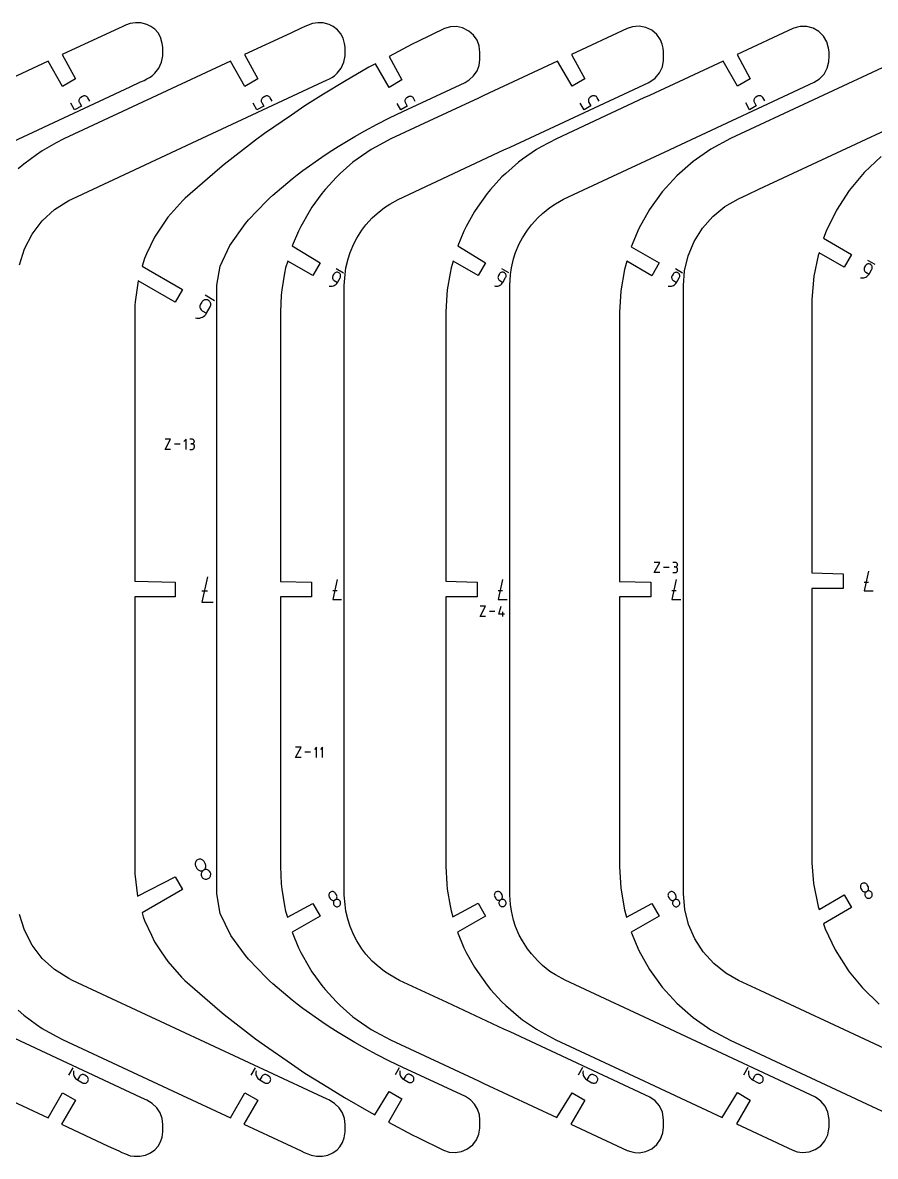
# Model space of a CAD drawing. Extents: x 8 to 595, y 8 to 396.
# Drawn here: x 228.3 to 387.6, y 8.5 to 220.4 of the extents above; entities that cross this region are included whole.
import ezdxf

# ---------------------------------------------------------------- set-up
doc = ezdxf.new("R2010")
doc.units = 0
doc.layers.add('Layer_1', color=7, linetype='CONTINUOUS')

msp = doc.modelspace()

# ---------------------------------------------------------------- linework, layer by layer
at = {"layer": 'Layer_1', "color": 5}
for points in [[(203.520482, 187.449719), (248.405999, 208.380183), (250.319967, 209.272679), (250.96942, 209.575524), (251.520212, 209.832354), (252.011184, 210.13141), (252.510255, 210.43391), (252.979096, 210.887738), (253.752615, 211.868922), (254.252991, 212.986899), (254.453962, 214.159695), (254.459959, 214.914495), (254.469343, 215.768944), (254.382856, 216.469246), (254.071342, 217.613425), (253.59542, 218.428923), (252.955432, 219.129526), (252.231592, 219.647905), (251.51267, 219.982013), (250.34578, 220.311346), (249.366694, 220.351608), (248.390763, 220.20263), (247.473241, 219.878791), (246.874189, 219.599458), (246.304996, 219.334014), (235.682409, 214.380633), (238.137492, 209.828307), (235.755925, 208.453303), (233.04408, 213.150348), (223.125345, 208.525178)], [(227.680375, 175.100839), (228.618647, 178.07666), (230.059416, 180.844343), (231.958892, 183.319795), (234.25937, 185.427794), (236.890951, 187.104296), (237.591398, 187.449719), (260.895982, 198.316823), (284.390883, 209.272679), (285.057308, 209.583426), (285.591128, 209.832354), (286.0821, 210.13141), (286.581171, 210.43391), (287.050012, 210.887738), (287.823531, 211.868922), (288.323907, 212.986899), (288.524877, 214.159695), (288.530875, 214.914495), (288.540259, 215.768944), (288.453772, 216.469246), (288.197785, 217.447672), (287.752396, 218.28427), (287.1171, 219.03162), (286.302508, 219.647905), (285.583586, 219.982013), (284.416696, 220.311346), (283.43761, 220.351608), (282.461679, 220.20263), (281.920564, 220.010352), (280.910773, 219.583438), (280.328089, 219.311729), (278.366575, 218.397057), (269.753325, 214.380633), (272.208408, 209.828307), (269.826841, 208.453303), (267.114996, 213.150348), (235.993174, 198.638013), (234.525569, 197.866936), (231.960737, 196.429684), (230.850118, 195.659231), (228.481332, 193.917695), (227.465071, 193.026447)], [(391.595529, 213.161562), (360.553918, 198.686628), (356.90118, 196.72966), (353.565362, 194.416045), (350.512914, 191.739657), (347.783105, 188.734876), (345.41101, 185.440352), (343.427171, 181.898473), (341.993359, 178.479775), (347.228324, 175.457372), (345.853323, 173.075798), (341.208012, 175.757773), (340.720893, 174.257346), (340.033287, 170.256362), (339.803054, 166.203263), (339.80305, 115.950571), (345.644828, 115.80057), (345.644828, 113.050575), (339.815549, 113.050575), (339.80305, 62.648358), (340.032948, 58.599309), (340.720001, 54.598252), (341.122188, 53.217028), (345.853326, 55.775348), (347.228327, 53.393777), (341.993363, 50.371371), (343.42522, 46.956775), (345.408572, 43.414621), (347.780213, 40.119769), (350.509615, 37.114614), (353.561704, 34.437785), (356.897218, 32.123704), (360.473284, 30.202127), (391.595533, 15.689577)], [(408.835119, 19.579167), (366.071296, 39.525282), (362.071942, 41.390213), (359.6912, 42.740985), (357.408259, 44.550911), (355.449252, 46.707682), (353.866261, 49.154108), (352.701367, 51.82527), (351.98556, 54.650304), (351.737899, 57.554222), (351.736594, 60.485527), (351.736594, 171.237709), (351.954667, 173.966258), (352.630208, 176.800214), (353.756995, 179.487163), (355.305199, 181.955747), (357.2338, 184.14038), (359.491634, 185.98303), (362.018817, 187.434742), (363.795579, 188.264687), (365.843013, 189.219416), (408.64832, 209.179872)], [(388.691303, 195.355601), (385.504573, 192.367002), (382.70599, 189.012343), (380.337296, 185.341785), (378.433778, 181.41007), (377.946969, 180.053975), (383.164309, 177.041743), (381.789308, 174.660172), (377.100235, 177.367413), (376.897702, 176.843351), (376.128294, 173.001044), (375.760569, 168.649248), (375.73241, 167.790978), (375.73241, 121.760853), (375.73241, 117.538759), (381.574188, 117.388768), (381.574188, 114.638763), (375.744909, 114.638763), (375.73241, 64.23655), (375.760569, 63.378277), (376.051977, 59.47054), (376.897688, 55.18417), (377.100221, 54.660115), (381.789294, 57.367353), (383.164295, 54.985785), (377.946955, 51.97355), (378.259527, 51.032963), (380.117127, 47.078861), (382.44273, 43.380843), (382.705976, 43.015171), (385.201614, 39.994046), (388.352534, 36.968994)], [(227.465078, 35.802261), (228.481342, 34.911024), (230.850125, 33.169484), (231.960744, 32.399021), (234.525576, 30.961779), (235.716275, 30.321992), (257.196268, 20.303544), (267.115003, 15.678363), (269.826848, 20.375416), (272.208415, 19.000415), (269.62968, 14.533913), (280.328097, 9.516994), (280.91078, 9.24527), (281.544164, 8.949928), (282.215387, 8.711835), (283.184725, 8.515458), (284.283462, 8.511626), (285.338412, 8.738032), (286.246134, 9.14101), (287.026355, 9.699189), (287.558732, 10.28383), (288.052854, 11.065092), (288.381625, 11.958904), (288.540266, 13.059771), (288.530882, 13.914213), (288.551766, 14.453325), (288.425553, 15.568681), (288.037822, 16.635047), (287.411296, 17.594133), (286.581171, 18.394794), (286.0821, 18.697312), (285.591128, 18.996358), (285.057308, 19.245282), (284.390883, 19.556033), (282.476915, 20.448529), (237.591398, 41.378996), (236.890951, 41.724422), (234.25937, 43.400917), (231.958892, 45.508923), (230.059416, 47.984372), (228.618647, 50.752051), (227.680375, 53.727873)], [(201.645345, 30.321992), (233.044073, 15.678363), (235.755918, 20.375416), (238.137485, 19.000415), (235.55875, 14.533913), (244.295652, 10.431665), (246.257167, 9.516994), (246.821149, 9.253991), (247.473234, 8.949928), (248.390756, 8.626092), (249.113795, 8.515458), (250.212532, 8.511626), (251.267482, 8.738032), (252.175204, 9.14101), (252.955422, 9.699189), (253.595413, 10.399802), (254.071335, 11.215298), (254.363061, 12.115329), (254.469336, 13.059771), (254.459952, 13.914213), (254.480836, 14.453325), (254.354623, 15.568681), (253.966899, 16.635047), (253.340366, 17.594133), (252.510241, 18.394794), (252.01117, 18.697312), (251.520198, 18.996358), (251.045028, 19.217934), (250.372862, 19.531363), (226.825066, 30.511889)]]:
    msp.add_lwpolyline(points, dxfattribs=at)
for points in [[(255.414145, 44.891278), (257.967762, 42.007612), (258.597167, 41.365253), (265.10193, 35.679047), (265.926753, 35.015024), (271.795384, 30.483442), (273.461649, 29.256012), (278.510699, 25.780879), (281.030005, 24.073653), (284.498975, 21.908448), (288.424672, 19.487084), (292.995818, 16.860494), (294.06797, 16.26691), (296.74635, 20.606003), (299.127918, 19.231002), (296.626547, 14.8985), (301.052998, 12.535428), (302.115074, 12.009634), (306.900748, 9.678585), (307.986517, 9.317086), (309.12686, 9.22608), (310.254197, 9.410939), (311.301901, 9.859231), (312.384156, 10.67702), (313.068728, 11.588019), (313.514731, 12.6324), (313.698222, 13.748176), (313.723022, 15.355957), (313.624195, 16.256923), (313.292266, 17.317292), (312.722378, 18.272269), (311.945519, 19.069116), (311.00422, 19.663751), (299.333442, 25.106925), (296.839406, 26.321751), (294.523875, 27.501916), (292.236637, 28.714127), (290.329375, 29.811478), (287.225986, 31.675866), (285.582147, 32.701892), (284.215627, 33.627926), (280.660019, 36.146559), (279.570655, 36.949957), (278.669389, 37.676355), (275.031855, 40.755477), (274.383534, 41.330155), (273.852713, 41.852429), (270.50747, 45.345017), (269.913568, 46.044783), (267.2088, 49.764035), (265.211312, 53.872809), (264.543158, 57.54766), (264.542629, 170.80661), (264.542629, 171.3195), (265.163903, 174.858429), (266.981484, 178.735044), (269.913565, 182.828088), (270.507466, 183.527851), (273.85271, 187.020435), (274.383531, 187.542712), (275.031852, 188.117387), (278.669386, 191.196516), (279.570652, 191.922914), (280.660015, 192.726309), (284.215624, 195.244934), (285.582144, 196.170975), (287.225982, 197.196987), (290.329372, 199.061386), (292.23663, 200.158737), (294.523871, 201.370959), (296.839402, 202.55112), (299.333439, 203.765946), (310.966924, 209.190722), (311.727735, 209.652064), (312.553225, 210.40021), (313.182083, 211.321105), (313.579113, 212.364043), (313.722027, 213.471381), (313.723085, 214.747424), (313.586162, 216.013991), (313.182468, 217.081585), (312.53396, 218.022828), (311.678481, 218.781632), (310.466022, 219.409156), (309.344655, 219.637844), (308.201866, 219.591359), (307.105373, 219.272772), (302.115148, 216.86323), (301.053072, 216.337443), (296.750273, 214.060192), (299.127992, 209.641858), (296.746424, 208.266854), (294.204195, 212.670138), (292.995896, 212.012362), (288.424746, 209.38578), (284.499049, 206.964416), (281.030079, 204.799214), (278.510773, 203.091978), (273.461723, 199.616866), (271.795458, 198.389422), (265.926827, 193.85785), (265.102004, 193.19381), (258.681156, 187.585472), (258.222429, 187.131292), (255.414219, 183.98159), (254.162905, 182.111829), (252.918877, 180.252965), (251.451251, 177.147759), (251.041027, 176.279971), (250.617256, 174.850269), (258.159186, 170.495926), (256.784185, 168.114365), (249.87523, 172.103248), (249.286162, 168.196058), (249.21664, 167.560028), (249.235341, 166.213652), (249.235341, 115.961436), (256.763982, 115.811431), (256.763982, 113.061429), (249.24784, 113.061429), (249.235341, 100.411866), (249.235341, 62.659219), (249.21664, 61.312843), (249.75658, 57.140067), (256.784185, 60.758506), (258.159186, 58.376935), (250.617256, 54.022599), (250.834225, 53.290592), (251.041027, 52.592893), (252.341941, 49.840429), (252.918803, 48.619902), (254.175725, 46.741759)], [(297.014744, 30.252051), (313.442497, 22.590938), (314.460106, 22.11642), (328.092698, 15.759435), (330.940998, 20.392861), (333.322565, 19.017864), (330.74383, 14.551359), (341.247284, 9.62535), (341.900254, 9.403696), (342.644234, 9.255155), (343.472828, 9.18267), (344.700015, 9.399046), (345.82937, 9.925683), (346.783951, 10.726665), (347.498696, 11.747424), (347.924891, 12.918386), (348.038041, 13.951541), (348.038041, 14.73391), (348.038041, 15.351328), (347.817114, 16.786731), (347.290484, 17.916082), (346.489498, 18.870664), (345.468739, 19.585395), (319.396218, 31.748231), (318.215273, 32.298913), (307.622856, 37.238239), (298.705562, 41.396445), (296.90024, 42.402934), (295.867835, 43.060646), (294.497904, 44.167169), (293.595396, 44.994164), (292.421962, 46.307239), (291.676772, 47.27839), (290.73059, 48.763602), (290.165359, 49.849399), (289.471223, 51.46782), (289.103124, 52.635275), (288.679233, 54.344486), (288.519453, 55.558123), (288.376913, 57.313344), (288.370225, 156.385171), (288.370225, 171.243941), (288.519453, 173.305486), (288.679233, 174.519119), (289.103128, 176.228327), (289.471223, 177.395786), (290.165359, 179.014203), (290.73059, 180.1), (291.676772, 181.585212), (292.421962, 182.556363), (293.595396, 183.869441), (294.497904, 184.696437), (295.867835, 185.802956), (296.90024, 186.460668), (298.430766, 187.331644), (318.21527, 196.564682), (319.396218, 197.115382), (345.28195, 209.18609), (346.489498, 209.992952), (347.290484, 210.947523), (347.817114, 212.076871), (348.033497, 213.304079), (348.038048, 214.129695), (348.038048, 214.912054), (347.963188, 215.595624), (347.787135, 216.323726), (347.498704, 217.116185), (346.783958, 218.136944), (345.829377, 218.937929), (344.700022, 219.464556), (343.472835, 219.680929), (342.23147, 219.572344), (341.247291, 219.238256), (330.867489, 214.398067), (333.322572, 209.845742), (330.941005, 208.470738), (328.22916, 213.167804), (314.460113, 206.747178), (313.442504, 206.27266), (304.196883, 201.96136), (297.107338, 198.655447), (294.23645, 197.118719), (293.378865, 196.638169), (290.787423, 194.840413), (289.995387, 194.258104), (287.624107, 192.178561), (286.909637, 191.50334), (284.789022, 189.16871), (284.162941, 188.410799), (282.320231, 185.851124), (281.792034, 185.022019), (280.250949, 182.270208), (279.828646, 181.382481), (278.675048, 178.631464), (283.857308, 175.466282), (282.482311, 173.084711), (277.832354, 175.769364), (277.41638, 174.513037), (277.223357, 173.549118), (276.689248, 170.440708), (276.616142, 169.460374), (276.437333, 166.31148), (276.43667, 115.956803), (282.278448, 115.806802), (282.278448, 113.056807), (276.449169, 113.056807), (276.43667, 74.202149), (276.43667, 62.654587), (276.616135, 59.403235), (276.689241, 58.422901), (277.22335, 55.314488), (277.416373, 54.350572), (277.74652, 53.217894), (282.482304, 55.778895), (283.857301, 53.397327), (278.616569, 50.371588), (279.828639, 47.481128), (280.250942, 46.593401), (281.792031, 43.841583), (282.320224, 43.012485), (284.162934, 40.452803), (284.789015, 39.694896), (286.90963, 37.360276), (287.6241, 36.685049), (289.99538, 34.605498), (290.787416, 34.023192), (293.378858, 32.225444), (294.236443, 31.744883)], [(378.961401, 14.75271), (378.961401, 15.370128), (378.75208, 16.739699), (378.242094, 17.8743), (377.455826, 18.838254), (376.446861, 19.565855), (350.319578, 31.767031), (349.13863, 32.317713), (329.628922, 41.415245), (327.8236, 42.421734), (326.791195, 43.079446), (325.421264, 44.185969), (324.518756, 45.012964), (323.345322, 46.326039), (322.600132, 47.29719), (321.65395, 48.782402), (321.088719, 49.868199), (320.394583, 51.48662), (320.026484, 52.654075), (319.602593, 54.363286), (319.442813, 55.576923), (319.30027, 57.332144), (319.293585, 72.497235), (319.293585, 171.262741), (319.442813, 173.324286), (319.602593, 174.537919), (320.026488, 176.247138), (320.394583, 177.414586), (321.088719, 179.033003), (321.65395, 180.1188), (322.600132, 181.604012), (323.345322, 182.575163), (324.518756, 183.888241), (325.421264, 184.715237), (326.791195, 185.821756), (327.8236, 186.479468), (329.354126, 187.350444), (338.546216, 191.644163), (349.13863, 196.583482), (350.319578, 197.134182), (376.20531, 209.20489), (377.185158, 209.852311), (378.035172, 210.753397), (378.623002, 211.843749), (378.90859, 213.049123), (378.961401, 214.148495), (378.961401, 214.930854), (378.88633, 215.616322), (378.563774, 216.745624), (377.944974, 217.816315), (377.070141, 218.690378), (375.9989, 219.308258), (374.804243, 219.62779), (373.567594, 219.627085), (372.823614, 219.478537), (372.170644, 219.25689), (361.790842, 214.416701), (364.245925, 209.864376), (361.864358, 208.489372), (359.152513, 213.186438), (345.383466, 206.765812), (344.365857, 206.291295), (328.030691, 198.674082), (325.159803, 197.137353), (324.302218, 196.656803), (321.710776, 194.859048), (320.91874, 194.276739), (318.54746, 192.197195), (317.83299, 191.521975), (315.712375, 189.187344), (315.086294, 188.429433), (313.243584, 185.869759), (312.715387, 185.040653), (311.174302, 182.288842), (310.751995, 181.401115), (309.598401, 178.650098), (314.780661, 175.484916), (313.405664, 173.103345), (308.755707, 175.787998), (308.339733, 174.531671), (308.14671, 173.567752), (307.612601, 170.459343), (307.539495, 169.479008), (307.360686, 166.330114), (307.36003, 154.68026), (307.36003, 115.975603), (313.201808, 115.825602), (313.201808, 113.075607), (307.372529, 113.075607), (307.36003, 62.673387), (307.539495, 59.422035), (307.612601, 58.441701), (308.14671, 55.333288), (308.339733, 54.369372), (308.66988, 53.236694), (313.405664, 55.797695), (314.780661, 53.416127), (309.539929, 50.390388), (310.751999, 47.499928), (311.174302, 46.612201), (312.715387, 43.860383), (313.243584, 43.031285), (315.086294, 40.471603), (315.712375, 39.713696), (317.83299, 37.379076), (318.54746, 36.703849), (320.91874, 34.624298), (321.710776, 34.041992), (324.302218, 32.244244), (325.159803, 31.763683), (327.938104, 30.270851), (335.120236, 26.921046), (344.365857, 22.609738), (345.383466, 22.13522), (359.016108, 15.778214), (361.864358, 20.411661), (364.245925, 19.03666), (361.66719, 14.570159), (372.170644, 9.64415), (372.995756, 9.364058), (373.994925, 9.236571), (375.226698, 9.347905), (376.387672, 9.774251), (377.39875, 10.486555), (378.191019, 11.436271), (378.710488, 12.55868), (378.886541, 13.286785), (378.961401, 13.970341)]]:
    msp.add_lwpolyline(points, close=True, dxfattribs=at)
at = {"layer": 'Layer_1', "color": 1}
for points in [[(240.829158, 205.683599), (240.466376, 206.311963), (240.466376, 206.311963), (240.391125, 206.41889), (240.300563, 206.508224), (240.197517, 206.579217), (240.084794, 206.631086), (239.965206, 206.663118), (239.841568, 206.674477), (239.716698, 206.664423), (239.593413, 206.63225), (239.47452, 206.577128), (239.16149, 206.396411), (239.16149, 206.396411), (239.054365, 206.321026), (238.964982, 206.230464), (238.894059, 206.127478), (238.842328, 206.014889), (238.810508, 205.895474), (238.799325, 205.772072), (238.809485, 205.647446), (238.841728, 205.524415), (238.896783, 205.405772), (239.259569, 204.777408), (237.999471, 204.049892), (237.273903, 205.30662)], [(274.900088, 205.683599), (274.537306, 206.311963), (274.537306, 206.311963), (274.462055, 206.41889), (274.371497, 206.508224), (274.268447, 206.579217), (274.155724, 206.631086), (274.036136, 206.663118), (273.912505, 206.674477), (273.787628, 206.664423), (273.664343, 206.63225), (273.54545, 206.577128), (273.23242, 206.396411), (273.23242, 206.396411), (273.125295, 206.321026), (273.035912, 206.230464), (272.964989, 206.127478), (272.913258, 206.014889), (272.881438, 205.895474), (272.870255, 205.772072), (272.880415, 205.647446), (272.912658, 205.524415), (272.967713, 205.405772), (273.330499, 204.777408), (272.070401, 204.049892), (271.344833, 205.30662)], [(301.658184, 205.638677), (301.31073, 206.24047), (301.31073, 206.24047), (301.238658, 206.342899), (301.15192, 206.428444), (301.053231, 206.496442), (300.94527, 206.546138), (300.830737, 206.576794), (300.712324, 206.587695), (300.592729, 206.5781), (300.474654, 206.547267), (300.360781, 206.49447), (300.060983, 206.321376), (300.060983, 206.321376), (299.958378, 206.249201), (299.872773, 206.16245), (299.804852, 206.063813), (299.755308, 205.95598), (299.724828, 205.841627), (299.714104, 205.723439), (299.72384, 205.604087), (299.754744, 205.486242), (299.807473, 205.372619), (300.154928, 204.770805), (298.948079, 204.074034), (298.253166, 205.277641)], [(336.014238, 205.701055), (335.651456, 206.329398), (335.651456, 206.329398), (335.576205, 206.436325), (335.485647, 206.525658), (335.382597, 206.596648), (335.269874, 206.648542), (335.150286, 206.680539), (335.026655, 206.691898), (334.901785, 206.681879), (334.778493, 206.64967), (334.6596, 206.59457), (334.346577, 206.413835), (334.346577, 206.413835), (334.239445, 206.338471), (334.150062, 206.247888), (334.079139, 206.144902), (334.027408, 206.032309), (333.995588, 205.912915), (333.984405, 205.789496), (333.994565, 205.664891), (334.026808, 205.541857), (334.081863, 205.423196), (334.444649, 204.794832), (333.184551, 204.067316), (332.458983, 205.324041)], [(366.937598, 205.719855), (366.574816, 206.348198), (366.574816, 206.348198), (366.499565, 206.455125), (366.409007, 206.544458), (366.305957, 206.615448), (366.193234, 206.667342), (366.073646, 206.699339), (365.950015, 206.710698), (365.825145, 206.700679), (365.701853, 206.66847), (365.58296, 206.61337), (365.269937, 206.432635), (365.269937, 206.432635), (365.162805, 206.357271), (365.073422, 206.266688), (365.002499, 206.163702), (364.950768, 206.051109), (364.918948, 205.931715), (364.907765, 205.808296), (364.917925, 205.683691), (364.950168, 205.560657), (365.005223, 205.441996), (365.368009, 204.813632), (364.107911, 204.086116), (363.382343, 205.342841)], [(387.549968, 175.145386), (386.215918, 175.915588)], [(285.535564, 171.138919), (285.535564, 171.138919), (285.741106, 171.104735), (285.945435, 171.100572), (286.145728, 171.125231), (286.339156, 171.177502), (286.522893, 171.256158), (286.694111, 171.359963), (286.849989, 171.487721), (286.987696, 171.638209), (287.104405, 171.810192), (287.614088, 172.693), (287.614088, 172.693), (287.665823, 172.804598), (287.696042, 172.92032), (287.705457, 173.03753), (287.694786, 173.153576), (287.664743, 173.26582), (287.616046, 173.371628), (287.549413, 173.46836), (287.465554, 173.553358), (287.365193, 173.623991), (287.365193, 173.623991), (287.253616, 173.675723), (287.137958, 173.705921), (287.020839, 173.715304), (286.904888, 173.704545), (286.792722, 173.674382), (286.686974, 173.625547), (286.590267, 173.558745), (286.505226, 173.474671), (286.434473, 173.374055), (286.264833, 173.08023), (286.264833, 173.08023), (286.213102, 172.968696), (286.182897, 172.853144), (286.173506, 172.736194), (286.184227, 172.62043), (286.214343, 172.508473), (286.263147, 172.402915), (286.329931, 172.306366), (286.413984, 172.221432), (286.514596, 172.150724), (287.104405, 171.810195)], [(288.220555, 173.572814), (286.892527, 174.339552)], [(316.458924, 171.157719), (316.458924, 171.157719), (316.664466, 171.123535), (316.868795, 171.119372), (317.069088, 171.144031), (317.262516, 171.196302), (317.446253, 171.274958), (317.617471, 171.378763), (317.773349, 171.506521), (317.911056, 171.657009), (318.027765, 171.828992), (318.537448, 172.7118), (318.537448, 172.7118), (318.589183, 172.823398), (318.619402, 172.93912), (318.628817, 173.05633), (318.618146, 173.172376), (318.588103, 173.28462), (318.539406, 173.390428), (318.472773, 173.48716), (318.388914, 173.572158), (318.288553, 173.642791), (318.288553, 173.642791), (318.176976, 173.694523), (318.061318, 173.724721), (317.944199, 173.734104), (317.828248, 173.723345), (317.716083, 173.693182), (317.610337, 173.644347), (317.513627, 173.577545), (317.428586, 173.493471), (317.357833, 173.392855), (317.188193, 173.09903), (317.188193, 173.09903), (317.136462, 172.987496), (317.106257, 172.871944), (317.096866, 172.754994), (317.107587, 172.63923), (317.137703, 172.527273), (317.186507, 172.421715), (317.253291, 172.325166), (317.337344, 172.240232), (317.437956, 172.169524), (318.027765, 171.828995)], [(319.143915, 173.591614), (317.81589, 174.358352)], [(351.591751, 173.563883), (350.263676, 174.330653)], [(384.852798, 172.700442), (384.852798, 172.700442), (385.059272, 172.666082), (385.264529, 172.661919), (385.465729, 172.686684), (385.660032, 172.739191), (385.844605, 172.818199), (386.016598, 172.92248), (386.173182, 173.050821), (386.311513, 173.201986), (386.428755, 173.374756), (386.940749, 174.261554), (386.940749, 174.261554), (386.99272, 174.37366), (387.023073, 174.489911), (387.032531, 174.607647), (387.02181, 174.724222), (386.991634, 174.836984), (386.942717, 174.943276), (386.875781, 175.040438), (386.791542, 175.125821), (386.690721, 175.196782), (386.690721, 175.196782), (386.578644, 175.248736), (386.46246, 175.279075), (386.344812, 175.288494), (386.228332, 175.277699), (386.115658, 175.247431), (386.00943, 175.19838), (385.912285, 175.131264), (385.826857, 175.046816), (385.755782, 174.945739), (385.585373, 174.65058), (385.585373, 174.65058), (385.533405, 174.538548), (385.503063, 174.42247), (385.493633, 174.304992), (385.5044, 174.188699), (385.534654, 174.076226), (385.58368, 173.970195), (385.650768, 173.873213), (385.735201, 173.787894), (385.836272, 173.716862), (386.428755, 173.374794)], [(348.906667, 171.1299), (348.906667, 171.1299), (349.112213, 171.095716), (349.316553, 171.091553), (349.516849, 171.116212), (349.710285, 171.16848), (349.894029, 171.247139), (350.065253, 171.350954), (350.221135, 171.478723), (350.358845, 171.629208), (350.475562, 171.801205), (350.985262, 172.684034), (350.985262, 172.684034), (351.036997, 172.795632), (351.067216, 172.911368), (351.076632, 173.028575), (351.06596, 173.144632), (351.035918, 173.256878), (350.98722, 173.362694), (350.920584, 173.459415), (350.836722, 173.544424), (350.736356, 173.615061), (350.736356, 173.615061), (350.624776, 173.666789), (350.509114, 173.696986), (350.391992, 173.706335), (350.276034, 173.695611), (350.163869, 173.665448), (350.058116, 173.616613), (349.961406, 173.549811), (349.876358, 173.46573), (349.805605, 173.365111), (349.635961, 173.071275), (349.635961, 173.071275), (349.584226, 172.959741), (349.554018, 172.844192), (349.544631, 172.727229), (349.555348, 172.611465), (349.585468, 172.499496), (349.634275, 172.393938), (349.701059, 172.29739), (349.785116, 172.212455), (349.885731, 172.141744), (350.475562, 171.801208)], [(260.564506, 165.178531), (260.564506, 165.178531), (260.836247, 165.133312), (261.106383, 165.127809), (261.371182, 165.160405), (261.626903, 165.229511), (261.869816, 165.333489), (262.096179, 165.470744), (262.302258, 165.63965), (262.484312, 165.838592), (262.638614, 166.065968), (263.312444, 167.233081), (263.312444, 167.233081), (263.38084, 167.380626), (263.420789, 167.533623), (263.433238, 167.688577), (263.419131, 167.842003), (263.379412, 167.990399), (263.315033, 168.130279), (263.226938, 168.258158), (263.116074, 168.370546), (262.983387, 168.463926), (262.983387, 168.463926), (262.83588, 168.532312), (262.682972, 168.572222), (262.528134, 168.584604), (262.374835, 168.570387), (262.226548, 168.530534), (262.086742, 168.465968), (261.958888, 168.377647), (261.846458, 168.266497), (261.752919, 168.133475), (261.528644, 167.745018), (261.528644, 167.745018), (261.460251, 167.597567), (261.420317, 167.444811), (261.407906, 167.290192), (261.422077, 167.137143), (261.461892, 166.989121), (261.526415, 166.849572), (261.614708, 166.721934), (261.725833, 166.609645), (261.858848, 166.516162), (262.638614, 166.065965)], [(264.11423, 168.396291), (262.358497, 169.40997)], [(255.942017, 140.616788), (254.890386, 140.616788), (255.942017, 142.51076), (254.890386, 142.51076)], [(258.819209, 140.616788), (258.819209, 142.51076), (258.398151, 142.089586)], [(259.529389, 140.616841), (259.949971, 140.616841), (259.949971, 140.616841), (260.025613, 140.62365), (260.09679, 140.643194), (260.162315, 140.674309), (260.22101, 140.715813), (260.271686, 140.766475), (260.313162, 140.825118), (260.344256, 140.890523), (260.363779, 140.961491), (260.370549, 141.03683), (260.370549, 141.247421), (260.370549, 141.247421), (260.363779, 141.322728), (260.344256, 141.393689), (260.313162, 141.45908), (260.271686, 141.517723), (260.22101, 141.568399), (260.162315, 141.60991), (260.09679, 141.641061), (260.025613, 141.66064), (259.949971, 141.667413), (259.739384, 141.667413), (259.949971, 141.667413), (259.949971, 141.667413), (260.025613, 141.674222), (260.09679, 141.693801), (260.162315, 141.724951), (260.22101, 141.766519), (260.271686, 141.817301), (260.313162, 141.876085), (260.344256, 141.941691), (260.363779, 142.01292), (260.370549, 142.088581), (260.370549, 142.088581), (260.363779, 142.163899), (260.344256, 142.234846), (260.313162, 142.300251), (260.271686, 142.358893), (260.22101, 142.409566), (260.162315, 142.451081), (260.09679, 142.482231), (260.025613, 142.50181), (259.949971, 142.508584), (259.529389, 142.508584)], [(257.68803, 141.563778), (256.652433, 141.563778)], [(347.343297, 117.589898), (346.291293, 117.589898), (347.343297, 119.484551), (346.291293, 119.484551)], [(349.800253, 117.589954), (350.220987, 117.589954), (350.220987, 117.589954), (350.296654, 117.596727), (350.367859, 117.616306), (350.433408, 117.647457), (350.492125, 117.688972), (350.542819, 117.739655), (350.584309, 117.798319), (350.615413, 117.863745), (350.634943, 117.934745), (350.641717, 118.010105), (350.641717, 118.220774), (350.641717, 118.220774), (350.634943, 118.296102), (350.615413, 118.367085), (350.584309, 118.432507), (350.542819, 118.491171), (350.492125, 118.541868), (350.433408, 118.583394), (350.367859, 118.614544), (350.296654, 118.634123), (350.220987, 118.640932), (350.010322, 118.640932), (350.220987, 118.640932), (350.220987, 118.640932), (350.296654, 118.64774), (350.367859, 118.66732), (350.433408, 118.698505), (350.492125, 118.740094), (350.542819, 118.790887), (350.584309, 118.849692), (350.615413, 118.915319), (350.634943, 118.98658), (350.641717, 119.062265), (350.641717, 119.062265), (350.634943, 119.137604), (350.615413, 119.208583), (350.584309, 119.274009), (350.542819, 119.332673), (350.492125, 119.383367), (350.433408, 119.424892), (350.367859, 119.456043), (350.296654, 119.475622), (350.220987, 119.482395), (349.800253, 119.482395)], [(262.852863, 116.821751), (261.792289, 112.05112), (263.913732, 112.05112)], [(349.089939, 118.537226), (348.053972, 118.537226)], [(386.348629, 117.873354), (385.521806, 114.154181), (387.175681, 114.154181)], [(287.052889, 116.291398), (286.226066, 112.572211), (287.879941, 112.572211)], [(317.976249, 116.310198), (317.149426, 112.591011), (318.803301, 112.591011)], [(350.419269, 116.285167), (349.592446, 112.565982), (351.246321, 112.565982)], [(385.521806, 115.810388), (386.348629, 115.810388)], [(261.792289, 114.175551), (262.852863, 114.175551)], [(286.226066, 114.228421), (287.052889, 114.228421)], [(317.149426, 114.247221), (317.976249, 114.247221)], [(349.592446, 114.222189), (350.419269, 114.222189)], [(314.794733, 109.391563), (313.742718, 109.391563), (314.794733, 111.286237), (313.742718, 111.286237)], [(316.541389, 110.338898), (315.505415, 110.338898)], [(318.303729, 109.812769), (317.251714, 109.812769), (317.671855, 111.286237)], [(317.988385, 109.391563), (317.988385, 110.233026)], [(280.331555, 83.057849), (279.27954, 83.057849), (280.331555, 84.952523), (279.27954, 84.952523)], [(283.209806, 83.057849), (283.209806, 84.952523), (282.788596, 84.53119)], [(284.341517, 83.057849), (284.341517, 84.952523), (283.920307, 84.53119)], [(282.078211, 84.005184), (281.042237, 84.005184)], [(237.691221, 25.061737), (236.874368, 23.646904)], [(237.818355, 24.465087), (237.818355, 24.465087), (237.781575, 24.246732), (237.776848, 24.029541), (237.802883, 23.816544), (237.858336, 23.61078), (237.941902, 23.415288), (238.052244, 23.233096), (238.188042, 23.067244), (238.347981, 22.920771), (238.530734, 22.79671), (239.474432, 22.251865), (239.474432, 22.251865), (239.593314, 22.196719), (239.716578, 22.164444), (239.841416, 22.154305), (239.965022, 22.165562), (240.084596, 22.197478), (240.19733, 22.249311), (240.300426, 22.320322), (240.391068, 22.409776), (240.466464, 22.516932), (240.466464, 22.516932), (240.521434, 22.635568), (240.553501, 22.758673), (240.563414, 22.883422), (240.551949, 23.007), (240.519846, 23.126585), (240.467847, 23.239357), (240.396702, 23.342496), (240.30716, 23.433181), (240.199976, 23.50859), (239.885351, 23.690239), (239.885351, 23.690239), (239.766458, 23.745354), (239.643169, 23.777548), (239.5183, 23.787578), (239.394662, 23.776208), (239.275081, 23.744204), (239.162358, 23.692324), (239.059304, 23.621335), (238.968746, 23.531994), (238.893495, 23.42507), (238.530709, 22.79671)], [(271.762151, 25.061737), (270.945298, 23.646904)], [(271.889285, 24.465087), (271.889285, 24.465087), (271.852505, 24.246732), (271.847778, 24.029541), (271.873813, 23.816544), (271.929266, 23.61078), (272.012832, 23.415288), (272.123174, 23.233096), (272.258972, 23.067244), (272.418911, 22.920771), (272.601664, 22.79671), (273.545362, 22.251865), (273.545362, 22.251865), (273.664244, 22.196719), (273.787508, 22.164444), (273.912346, 22.154305), (274.035952, 22.165562), (274.155526, 22.197478), (274.26826, 22.249311), (274.371356, 22.320322), (274.461998, 22.409776), (274.537394, 22.516932), (274.537394, 22.516932), (274.592364, 22.635568), (274.624431, 22.758673), (274.634344, 22.883422), (274.622879, 23.007), (274.590776, 23.126585), (274.538777, 23.239357), (274.467632, 23.342496), (274.37809, 23.433181), (274.270906, 23.50859), (273.956281, 23.690239), (273.956281, 23.690239), (273.837388, 23.745354), (273.714099, 23.777548), (273.58923, 23.787578), (273.465592, 23.776208), (273.346011, 23.744204), (273.233288, 23.692324), (273.130234, 23.621335), (273.039676, 23.531994), (272.964425, 23.42507), (272.601639, 22.79671)], [(298.652839, 25.069834), (297.870494, 23.714783)], [(298.7746, 24.498394), (298.7746, 24.498394), (298.739358, 24.289267), (298.734842, 24.081252), (298.759783, 23.877255), (298.812898, 23.680186), (298.892932, 23.492949), (298.99861, 23.318458), (299.128673, 23.159617), (299.281856, 23.019331), (299.456886, 22.900512), (300.36071, 22.37869), (300.36071, 22.37869), (300.474569, 22.325872), (300.592623, 22.294958), (300.712183, 22.28525), (300.830568, 22.296031), (300.94509, 22.326599), (301.053061, 22.376242), (301.1518, 22.444254), (301.238615, 22.529926), (301.310822, 22.632556), (301.310822, 22.632556), (301.363467, 22.746179), (301.394194, 22.864081), (301.403719, 22.983559), (301.392747, 23.101916), (301.361985, 23.216449), (301.312183, 23.324456), (301.244044, 23.423233), (301.158291, 23.510087), (301.055629, 23.582311), (300.754304, 23.756284), (300.754304, 23.756284), (300.640431, 23.809073), (300.522353, 23.839903), (300.402758, 23.849509), (300.284348, 23.838622), (300.169815, 23.807969), (300.061854, 23.758284), (299.963158, 23.690293), (299.876427, 23.604727), (299.804355, 23.502323), (299.456901, 22.900512)], [(332.876301, 25.079186), (332.059448, 23.664353)], [(333.003435, 24.482533), (333.003435, 24.482533), (332.966655, 24.264181), (332.961928, 24.046986), (332.987963, 23.833993), (333.043416, 23.628228), (333.126982, 23.432733), (333.237324, 23.250541), (333.373122, 23.084693), (333.533061, 22.93822), (333.715814, 22.814155), (334.659512, 22.269314), (334.659512, 22.269314), (334.778394, 22.214164), (334.901658, 22.181889), (335.026496, 22.17175), (335.150102, 22.183007), (335.269676, 22.214923), (335.38241, 22.266757), (335.485506, 22.337771), (335.576148, 22.427225), (335.651548, 22.534377), (335.651548, 22.534377), (335.706514, 22.653013), (335.738581, 22.776118), (335.748494, 22.900868), (335.737029, 23.024446), (335.704926, 23.144034), (335.652927, 23.256803), (335.581782, 23.359941), (335.49224, 23.450626), (335.385056, 23.526036), (335.070431, 23.707684), (335.070431, 23.707684), (334.951538, 23.762802), (334.828249, 23.794993), (334.70338, 23.805023), (334.579749, 23.793656), (334.460161, 23.761649), (334.347438, 23.709769), (334.244384, 23.63878), (334.153826, 23.549442), (334.078575, 23.442519), (333.715789, 22.814155)], [(363.799661, 25.097986), (362.982808, 23.683153)], [(363.926795, 24.501333), (363.926795, 24.501333), (363.890015, 24.282981), (363.885288, 24.065786), (363.911323, 23.852793), (363.966776, 23.647028), (364.050342, 23.451533), (364.160684, 23.269341), (364.296482, 23.103493), (364.456421, 22.95702), (364.639174, 22.832955), (365.582872, 22.288114), (365.582872, 22.288114), (365.701754, 22.232964), (365.825018, 22.200689), (365.949856, 22.19055), (366.073462, 22.201807), (366.193036, 22.233723), (366.30577, 22.285557), (366.408866, 22.356571), (366.499508, 22.446025), (366.574904, 22.553177), (366.574904, 22.553177), (366.629874, 22.671813), (366.661941, 22.794918), (366.671854, 22.919668), (366.660389, 23.043246), (366.628286, 23.162834), (366.576287, 23.275603), (366.505142, 23.378741), (366.4156, 23.469426), (366.308416, 23.544836), (365.993791, 23.726484), (365.993791, 23.726484), (365.874898, 23.781602), (365.751609, 23.813793), (365.62674, 23.823823), (365.503109, 23.812456), (365.383521, 23.780449), (365.270798, 23.728569), (365.167744, 23.65758), (365.077186, 23.568242), (365.001935, 23.461319), (364.639149, 22.832955)]]:
    msp.add_lwpolyline(points, dxfattribs=at)
for points in [[(262.185301, 63.592034), (262.185301, 63.592034), (262.091762, 63.724971), (261.979346, 63.835881), (261.851528, 63.923875), (261.711785, 63.988055), (261.563597, 64.027531), (261.410442, 64.041395), (261.255802, 64.028766), (261.103155, 63.988757), (260.955976, 63.920477), (260.955976, 63.920477), (260.823251, 63.827157), (260.712281, 63.714967), (260.624034, 63.587353), (260.559472, 63.447776), (260.519566, 63.299701), (260.505278, 63.146596), (260.517572, 62.991899), (260.557415, 62.839086), (260.625773, 62.691615), (260.850048, 62.303164), (260.850048, 62.303164), (260.943615, 62.170156), (261.056119, 62.059053), (261.184068, 61.970784), (261.323966, 61.906275), (261.472327, 61.866461), (261.625655, 61.852279), (261.780453, 61.864626), (261.933238, 61.904465), (262.080512, 61.972717), (262.080512, 61.972717), (262.213255, 62.066143), (262.32414, 62.178556), (262.412229, 62.306466), (262.47659, 62.446367), (262.516277, 62.594777), (262.530357, 62.748197), (262.517893, 62.90313), (262.477941, 63.05608), (262.409573, 63.203559)], [(261.751582, 60.741685), (261.751582, 60.741685), (261.844779, 60.609323), (261.956998, 60.498709), (262.084742, 60.410794), (262.224502, 60.346528), (262.372778, 60.306858), (262.52606, 60.292747), (262.680845, 60.30513), (262.833629, 60.344976), (262.980907, 60.413221), (262.980907, 60.413221), (263.11365, 60.506647), (263.224546, 60.619038), (263.312666, 60.746892), (263.377083, 60.886694), (263.416866, 61.034942), (263.43109, 61.188108), (263.418824, 61.342695), (263.37914, 61.49519), (263.31111, 61.64208), (263.31111, 61.64208), (263.217529, 61.775091), (263.104993, 61.886202), (262.977005, 61.974495), (262.837062, 62.039018), (262.688666, 62.078857), (262.53531, 62.093074), (262.3805, 62.080762), (262.227737, 62.040962), (262.080512, 61.972749), (262.080512, 61.972749), (261.947832, 61.879358), (261.836979, 61.766963), (261.748901, 61.639053), (261.68454, 61.499134), (261.644846, 61.350699), (261.630756, 61.197234), (261.643223, 61.042255), (261.683182, 60.889238)], [(386.084317, 59.249355), (386.084317, 59.249355), (386.013247, 59.350366), (385.927829, 59.434637), (385.830709, 59.501499), (385.724526, 59.550264), (385.61193, 59.58025), (385.495559, 59.590798), (385.37806, 59.581202), (385.262074, 59.550793), (385.150246, 59.498906), (385.150246, 59.498906), (385.049398, 59.428002), (384.96508, 59.342753), (384.898028, 59.245788), (384.848971, 59.13974), (384.81865, 59.027228), (384.807795, 58.910893), (384.817136, 58.793354), (384.847408, 58.677245), (384.899351, 58.565188), (385.069757, 58.270033), (385.069757, 58.270033), (385.140852, 58.168969), (385.226337, 58.084553), (385.323556, 58.017483), (385.429855, 57.968465), (385.542581, 57.938196), (385.659083, 57.927401), (385.776706, 57.936785), (385.892794, 57.967054), (386.004699, 58.018912), (386.004699, 58.018912), (386.105558, 58.089905), (386.189812, 58.175316), (386.256745, 58.272499), (386.305647, 58.378809), (386.335802, 58.491571), (386.346498, 58.608139), (386.33703, 58.725864), (386.306673, 58.84208), (386.254723, 58.95414)], [(286.761523, 57.647305), (286.761523, 57.647305), (286.690773, 57.747857), (286.60574, 57.831751), (286.509057, 57.898306), (286.403358, 57.946855), (286.29127, 57.9767), (286.175425, 57.987213), (286.058458, 57.977653), (285.942994, 57.947385), (285.831671, 57.895738), (285.831671, 57.895738), (285.731278, 57.825151), (285.647341, 57.740286), (285.580592, 57.643759), (285.531757, 57.538191), (285.501574, 57.426191), (285.490764, 57.310377), (285.500064, 57.193368), (285.530201, 57.077784), (285.581908, 56.966232), (285.751545, 56.672414), (285.751545, 56.672414), (285.822319, 56.571809), (285.907416, 56.48777), (286.004197, 56.421), (286.110016, 56.372207), (286.222235, 56.34208), (286.338211, 56.331355), (286.455301, 56.340704), (286.570864, 56.370831), (286.682264, 56.422453), (286.682264, 56.422453), (286.782668, 56.493118), (286.866541, 56.578148), (286.93317, 56.674898), (286.981854, 56.78072), (287.011872, 56.892978), (287.022522, 57.009017), (287.013096, 57.12621), (286.982877, 57.2419), (286.931163, 57.353458)], [(317.684883, 57.666105), (317.684883, 57.666105), (317.614133, 57.766657), (317.5291, 57.850551), (317.432417, 57.917106), (317.326718, 57.965655), (317.21463, 57.9955), (317.098785, 58.006013), (316.981818, 57.996453), (316.866354, 57.966185), (316.755031, 57.914538), (316.755031, 57.914538), (316.654638, 57.843951), (316.570701, 57.759086), (316.503949, 57.662559), (316.455117, 57.556991), (316.424934, 57.444991), (316.414124, 57.329177), (316.423424, 57.212168), (316.453561, 57.096584), (316.505268, 56.985032), (316.674905, 56.691214), (316.674905, 56.691214), (316.745679, 56.590609), (316.830776, 56.50657), (316.927557, 56.4398), (317.033376, 56.391007), (317.145595, 56.36088), (317.261571, 56.350155), (317.378661, 56.359504), (317.494224, 56.389631), (317.605624, 56.441253), (317.605624, 56.441253), (317.706028, 56.511918), (317.789901, 56.596948), (317.85653, 56.693698), (317.905214, 56.79952), (317.935232, 56.911778), (317.945882, 57.027817), (317.936456, 57.14501), (317.906237, 57.2607), (317.854523, 57.372258)], [(350.132669, 57.64386), (350.132669, 57.64386), (350.061916, 57.744416), (349.976879, 57.828306), (349.880193, 57.894868), (349.77449, 57.943418), (349.662398, 57.973263), (349.54655, 57.983775), (349.429576, 57.974215), (349.314112, 57.943947), (349.202782, 57.892293), (349.202782, 57.892293), (349.102385, 57.821706), (349.018445, 57.736838), (348.951692, 57.640311), (348.902861, 57.534735), (348.872674, 57.422732), (348.861865, 57.306911), (348.871164, 57.189902), (348.901302, 57.074307), (348.953012, 56.962755), (349.122652, 56.668927), (349.122652, 56.668927), (349.19343, 56.568314), (349.27853, 56.484276), (349.375315, 56.417505), (349.481138, 56.368709), (349.59336, 56.338582), (349.709339, 56.327858), (349.826433, 56.337206), (349.942003, 56.367333), (350.053403, 56.418962), (350.053403, 56.418962), (350.153814, 56.489631), (350.237687, 56.574664), (350.30432, 56.671414), (350.353003, 56.777244), (350.383025, 56.889497), (350.393675, 57.005551), (350.384245, 57.122744), (350.354026, 57.238437), (350.302309, 57.349996)], [(385.754766, 57.083585), (385.754766, 57.083585), (385.82558, 56.983015), (385.910846, 56.898969), (386.007909, 56.832167), (386.114106, 56.783332), (386.226765, 56.753205), (386.343235, 56.742481), (386.460844, 56.7519), (386.576933, 56.782168), (386.688837, 56.834023), (386.688837, 56.834023), (386.7897, 56.905009), (386.873961, 56.990409), (386.940918, 57.087554), (386.989863, 57.193782), (387.020092, 57.306421), (387.030898, 57.422806), (387.021577, 57.540263), (386.991425, 57.656129), (386.939736, 57.767741), (386.939736, 57.767741), (386.868631, 57.868805), (386.783124, 57.953232), (386.685874, 58.020316), (386.579543, 58.069349), (386.466785, 58.099617), (386.350262, 58.110412), (386.232636, 58.101063), (386.116561, 58.07083), (386.004699, 58.019), (386.004699, 58.019), (385.903882, 57.948039), (385.819653, 57.862638), (385.752727, 57.765452), (385.703829, 57.659135), (385.673666, 57.546352), (385.66296, 57.429752), (385.672432, 57.311988), (385.702795, 57.195719)], [(286.433461, 55.491314), (286.433461, 55.491314), (286.503953, 55.391196), (286.588838, 55.307527), (286.68546, 55.241032), (286.791177, 55.192419), (286.903329, 55.162433), (287.019273, 55.151744), (287.136353, 55.161128), (287.251916, 55.191255), (287.363316, 55.242874), (287.363316, 55.242874), (287.463723, 55.313542), (287.547603, 55.398555), (287.614257, 55.495265), (287.662979, 55.601007), (287.693075, 55.713141), (287.703831, 55.828996), (287.694553, 55.945928), (287.664535, 56.061272), (287.613079, 56.172376), (287.613079, 56.172376), (287.542294, 56.272985), (287.457176, 56.357034), (287.360367, 56.423811), (287.254512, 56.472622), (287.142265, 56.502749), (287.026268, 56.513509), (286.909171, 56.504195), (286.793622, 56.474103), (286.682264, 56.42251), (286.682264, 56.42251), (286.581903, 56.351869), (286.498054, 56.266854), (286.431432, 56.170108), (286.382752, 56.064271), (286.352727, 55.951996), (286.34207, 55.835918), (286.3515, 55.718686), (286.381722, 55.602947)], [(317.356821, 55.510114), (317.356821, 55.510114), (317.427313, 55.409996), (317.512198, 55.326327), (317.60882, 55.259832), (317.714537, 55.211219), (317.826689, 55.181233), (317.942633, 55.170544), (318.059709, 55.179928), (318.175276, 55.210055), (318.286676, 55.261674), (318.286676, 55.261674), (318.38708, 55.332342), (318.470963, 55.417355), (318.537617, 55.514065), (318.586339, 55.619807), (318.616435, 55.731941), (318.627191, 55.847796), (318.617913, 55.964728), (318.587895, 56.080072), (318.536439, 56.191176), (318.536439, 56.191176), (318.465654, 56.291785), (318.380536, 56.375834), (318.283727, 56.442611), (318.177872, 56.491422), (318.065625, 56.521549), (317.949628, 56.532309), (317.832531, 56.522995), (317.716982, 56.492903), (317.605624, 56.44131), (317.605624, 56.44131), (317.505263, 56.370669), (317.421414, 56.285654), (317.354792, 56.188908), (317.306112, 56.083071), (317.276087, 55.970796), (317.26543, 55.854718), (317.274856, 55.737486), (317.305082, 55.621747)], [(349.804596, 55.487795), (349.804596, 55.487795), (349.875088, 55.387673), (349.959974, 55.304005), (350.056603, 55.237503), (350.16232, 55.18889), (350.274478, 55.158868), (350.390426, 55.148179), (350.507506, 55.157563), (350.623076, 55.18769), (350.73448, 55.239312), (350.73448, 55.239312), (350.834891, 55.309981), (350.918774, 55.395), (350.985428, 55.491711), (351.034154, 55.597463), (351.064249, 55.709597), (351.075009, 55.82546), (351.065727, 55.942391), (351.035709, 56.057739), (350.984253, 56.16885), (350.984253, 56.16885), (350.913465, 56.269462), (350.828343, 56.353512), (350.73153, 56.420292), (350.625672, 56.469106), (350.513422, 56.499234), (350.397422, 56.509993), (350.28032, 56.50068), (350.164765, 56.470588), (350.053403, 56.418991), (350.053403, 56.418991), (349.953041, 56.348343), (349.86919, 56.263327), (349.802564, 56.166575), (349.753884, 56.060738), (349.723856, 55.948456), (349.713198, 55.832378), (349.722628, 55.715143), (349.752854, 55.599403)]]:
    msp.add_lwpolyline(points, close=True, dxfattribs=at)

doc.saveas('drawing.dxf')
